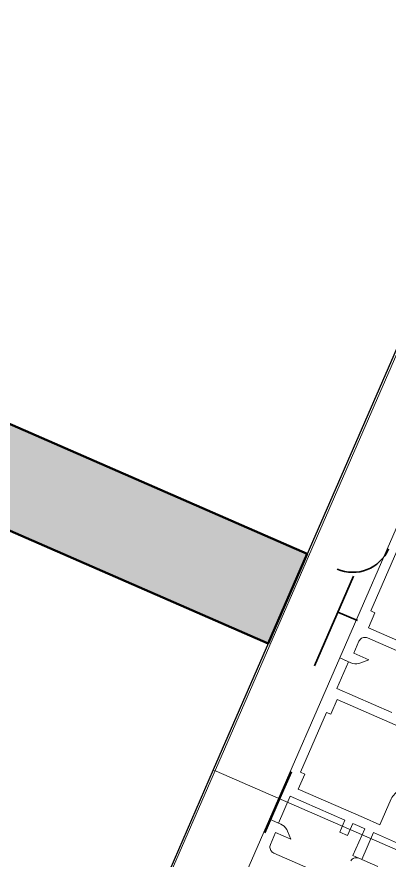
# Model space of a CAD drawing. Header units: millimetres. Extents: x -50172 to 90294, y -80883 to 956680.
# Drawn here: x 6140.5 to 6197.7, y -13388.3 to -13259 of the extents above; entities that cross this region are included whole.
import ezdxf

# ---------------------------------------------------------------- set-up
doc = ezdxf.new("R2010")
doc.units = ezdxf.units.MM
doc.header["$MEASUREMENT"] = 0
doc.linetypes.add('Dot & Dashed', pattern=[670.277762, 352.777767, -176.388884, 0, -141.111112])
for name, color, linetype, lineweight in [('0_Pen_No__2', 8, 'Continuous', 15), ('New_A-20-M_Roof_Pen_No__93', 8, 'Continuous', 13), ('New_A-25-M_Curtain_Wall_Pen_No__90', 8, 'Continuous', 20), ('New_A-25-M_Wall_Ext_Pen_No__87', 8, 'Continuous', 20), ('New_ArchiCAD Windows_Pen_No__1', 7, 'Continuous', 13)]:
    doc.layers.add(name, color=color, linetype=linetype, lineweight=lineweight)
for name, color, linetype, lineweight, true_color in [('0_Pen_No__40', 7, 'Continuous', 35, 0x2a2a2a), ('New_A-25-M_Curtain_Wall_Pen_No__69', 7, 'Continuous', 20, 0x606060), ('New_A-25-M_Wall_Int_Pen_No__107', 7, 'Continuous', 15, 0xa6a6a6), ('New_A-25-M_Wall_Int_Pen_No__27', 7, 'Continuous', 50, 0x2a2a2a), ('New_ArchiCAD Windows_Pen_No__23', 7, 'Continuous', 30, 0x2a2a2a)]:
    doc.layers.add(name, color=color, linetype=linetype, lineweight=lineweight, true_color=true_color)
for name, color, linetype in [('New_A-20-M_Roof', 7, 'Continuous'), ('New_A-25-M_Curtain_Wall', 7, 'Continuous'), ('New_A-25-M_Wall_Ext', 7, 'Continuous'), ('New_A-25-M_Wall_Int', 7, 'Continuous'), ('New_ArchiCAD Windows', 7, 'Continuous')]:
    doc.layers.add(name, color=color, linetype=linetype)

# ---------------------------------------------------------------- blocks, each defined once
blk = doc.blocks.new('Wall_2_1', base_point=(10092.6, -4631.3))
at = {"layer": 'New_A-25-M_Wall_Ext_Pen_No__87', "linetype": 'Continuous', "flags": 128}
blk.add_lwpolyline([(10000.93, -4591.33), (2142.47, -22613.27)], dxfattribs=at)
blk = doc.blocks.new('Wall_4_1', base_point=(9982.59, -4632.6))
at = {"layer": 'New_A-25-M_Wall_Ext_Pen_No__87', "linetype": 'Continuous', "flags": 128}
blk.add_lwpolyline([(4871.77, -16353.33), (9982.59, -4632.6)], dxfattribs=at)
blk = doc.blocks.new('Triple Window 19_2')
at = {"layer": 'New_ArchiCAD Windows_Pen_No__1', "linetype": 'Continuous'}
for p, q in [((-1175, -0.5), (-1175, 0)), ((1175, -0.5), (1175, 0)), ((-1175, -190), (-1175, -0.5)), ((1175, -190), (1175, -0.5))]:
    blk.add_line(p, q, dxfattribs=at)
at = {"layer": 'New_ArchiCAD Windows_Pen_No__23', "linetype": 'Continuous'}
for p, q in [((-1175, 0), (-1125, 0)), ((1100, 0), (1175, 0))]:
    blk.add_line(p, q, dxfattribs=at)
blk = doc.blocks.new('Wall_239_1', base_point=(10165.92, -4712.54))
at = {"layer": 'New_ArchiCAD Windows', "color": 251, "linetype": 'Continuous', "lineweight": 20, "true_color": 0x606060, "xscale": -1, "zscale": 1000, "rotation": 66.44041158399281}
for p in [(6640.35, -12297.4), (5701.05, -14451.52)]:
    blk.add_blockref('Triple Window 19_2', p, dxfattribs=at)
blk = doc.blocks.new('Wall_316_1', base_point=(6185.14, -13341.35))
at = {"layer": 'New_A-25-M_Wall_Int_Pen_No__107', "linetype": 'Continuous'}
blk.add_hatch(color=256, dxfattribs=at).paths.add_polyline_path([(6185.14, -13341.35), (6008.51, -13264.33), (6016.26, -13284.08), (6179.14, -13355.1)])
at = {"layer": 'New_A-25-M_Wall_Int_Pen_No__27', "linetype": 'Continuous', "flags": 128}
for points in [[(6185.14, -13341.35), (6008.51, -13264.33)], [(6016.26, -13284.08), (6179.14, -13355.1)], [(6179.14, -13355.1), (6185.14, -13341.35)]]:
    blk.add_lwpolyline(points, dxfattribs=at)
blk = doc.blocks.new('Morph_2_1')
at = {"layer": 'New_A-20-M_Roof_Pen_No__93', "linetype": 'Continuous', "flags": 128}
blk.add_lwpolyline([(2064.53, -22792.01), (10012.82, -4564.06)], dxfattribs=at)
blk = doc.blocks.new('Beam_8_1', base_point=(10000.93, -4591.33))
at = {"layer": 'New_A-25-M_Curtain_Wall_Pen_No__69', "linetype": 'Dot & Dashed'}
blk.add_line((10000.93, -4591.33), (2142.47, -22613.27), dxfattribs=at)
at = {"layer": 'New_A-25-M_Curtain_Wall_Pen_No__90', "linetype": 'Continuous'}
blk.add_line((10000.93, -4591.33), (2142.47, -22613.27), dxfattribs=at)

msp = doc.modelspace()

# ---------------------------------------------------------------- linework, layer by layer
at = {"layer": '0_Pen_No__2', "linetype": 'Continuous', "flags": 128}
for points in [[(6210.9, -13309.62), (6190.12, -13357.29), (6191.85, -13358.05), (6192.15, -13358.15), (6192.46, -13358.21), (6192.77, -13358.21), (6193.08, -13358.17), (6193.38, -13358.08), (6194.59, -13357.6), (6192.27, -13356.59), (6193.07, -13354.76), (6193.15, -13354.62), (6193.24, -13354.5), (6193.36, -13354.39), (6193.48, -13354.3), (6193.63, -13354.23), (6193.78, -13354.18), (6193.93, -13354.16), (6194.09, -13354.17), (6194.24, -13354.19), (6194.39, -13354.24), (6206.49, -13359.52)], [(6199.91, -13386.11), (6195.33, -13384.11), (6193.53, -13388.24), (6192.16, -13387.64), (6193.96, -13383.51), (6193.19, -13383.18), (6192.12, -13382.71), (6191.32, -13384.54), (6190.13, -13384.02), (6190.93, -13382.19), (6182.5, -13378.51), (6180.7, -13382.64), (6179.32, -13382.04), (6190.12, -13357.29), (6191.49, -13357.89), (6189.69, -13362.01), (6198.12, -13365.69)], [(6158.54, -13429.71), (6179.32, -13382.04), (6181.06, -13382.8), (6181.34, -13382.95), (6181.59, -13383.13), (6181.81, -13383.36), (6181.99, -13383.62), (6182.12, -13383.9), (6182.6, -13385.1), (6180.28, -13384.09), (6179.48, -13385.93), (6179.43, -13386.08), (6179.41, -13386.23), (6179.4, -13386.39), (6179.42, -13386.54), (6179.47, -13386.69), (6179.54, -13386.83), (6179.63, -13386.96), (6179.74, -13387.08), (6179.86, -13387.17), (6180, -13387.24), (6192.1, -13392.52)], [(6191.83, -13388.41), (6191.93, -13388.29), (6192.04, -13388.18), (6192.17, -13388.09), (6192.31, -13388.02), (6192.46, -13387.98), (6192.61, -13387.95), (6192.77, -13387.96), (6192.93, -13387.98), (6193.07, -13388.04), (6195.96, -13389.29)]]:
    msp.add_lwpolyline(points, dxfattribs=at)
msp.add_lwpolyline([(6213.09, -13344.4), (6211.35, -13348.38), (6211.25, -13348.67), (6211.19, -13348.97), (6211.18, -13349.28), (6211.17, -13349.43), (6211.14, -13349.57), (6211.09, -13349.71), (6209.63, -13353.07), (6209.56, -13353.2), (6209.47, -13353.32), (6209.37, -13353.43), (6209.15, -13353.64), (6208.97, -13353.89), (6208.83, -13354.16), (6207.09, -13358.15), (6194.53, -13352.67), (6195.53, -13350.38), (6194.89, -13350.1), (6198.89, -13340.93), (6199.53, -13341.21), (6200.53, -13338.92)], close=True, dxfattribs=at)
msp.add_lwpolyline([(6193.76, -13381.79), (6196.3, -13382.9), (6198.04, -13378.91, -0.112281), (6198.58, -13378.18, 0.112281), (6198.84, -13377.82), (6200.3, -13374.46, 0.112281), (6200.38, -13374.03, -0.112281), (6200.55, -13373.13), (6202.29, -13369.15), (6189.74, -13363.67), (6188.74, -13365.96), (6188.09, -13365.68), (6184.1, -13374.85), (6184.74, -13375.13), (6183.74, -13377.42)], format="xyb", close=True, dxfattribs=at)
at = {"layer": '0_Pen_No__40', "linetype": 'Continuous'}
for p, q in [((6192.23, -13344.77), (6186.23, -13358.52)), ((6192.83, -13351.58), (6189.83, -13350.27)), ((6181.51, -13377.52), (6182.71, -13374.77)), ((6178.62, -13384.16), (6181.51, -13377.52))]:
    msp.add_line(p, q, dxfattribs=at)
msp.add_arc((6192.12, -13338.18), 6, 246.4404, 336.4404, dxfattribs=at)

# ---------------------------------------------------------------- block references
at = {"layer": 'New_A-20-M_Roof', "linetype": 'Continuous', "lineweight": 0}
msp.add_blockref('Morph_2_1', (0, 0), dxfattribs=at)
at = {"layer": 'New_A-25-M_Curtain_Wall', "color": 8, "lineweight": 20}
msp.add_blockref('Beam_8_1', (10000.93, -4591.33), dxfattribs=at)
at = {"layer": 'New_A-25-M_Wall_Ext', "color": 250, "lineweight": 50, "true_color": 0x2a2a2a}
for name, p in [('Wall_4_1', (9982.59, -4632.6)), ('Wall_239_1', (10165.92, -4712.54)), ('Wall_2_1', (10092.6, -4631.3))]:
    msp.add_blockref(name, p, dxfattribs=at)
at = {"layer": 'New_A-25-M_Wall_Int', "color": 250, "lineweight": 50, "true_color": 0x2a2a2a}
msp.add_blockref('Wall_316_1', (6185.14, -13341.35), dxfattribs=at)

doc.saveas('drawing.dxf')
